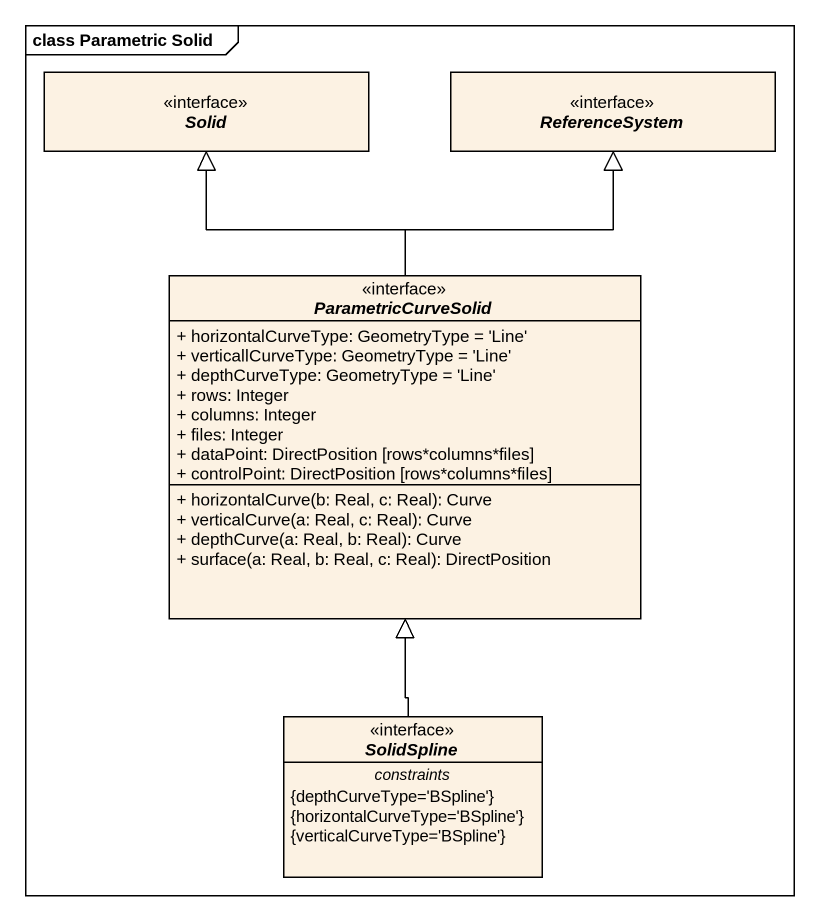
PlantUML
@startuml
mainframe class Parametric Solid
hide circle
hide empty members
skinparam classAttributeIconSize 0
interface Solid
interface ReferenceSystem
interface ParametricCurveSolid {
  + horizontalCurveType: GeometryType = 'Line'
  + verticallCurveType: GeometryType = 'Line'
  + depthCurveType: GeometryType = 'Line'
  + rows: Integer
  + columns: Integer
  + files: Integer
  + dataPoint: DirectPosition [rows*columns*files]
  + controlPoint: DirectPosition [rows*columns*files]
  + horizontalCurve(b: Real, c: Real): Curve
  + verticalCurve(a: Real, c: Real): Curve
  + depthCurve(a: Real, b: Real): Curve
  + surface(a: Real, b: Real, c: Real): DirectPosition
}
interface SolidSpline {
  -- constraints --
  {depthCurveType='BSpline'}
  {horizontalCurveType='BSpline'}
  {verticalCurveType='BSpline'}
}
ParametricCurveSolid -up-|> Solid
ParametricCurveSolid -up-|> ReferenceSystem
SolidSpline -up-|> ParametricCurveSolid
@enduml
